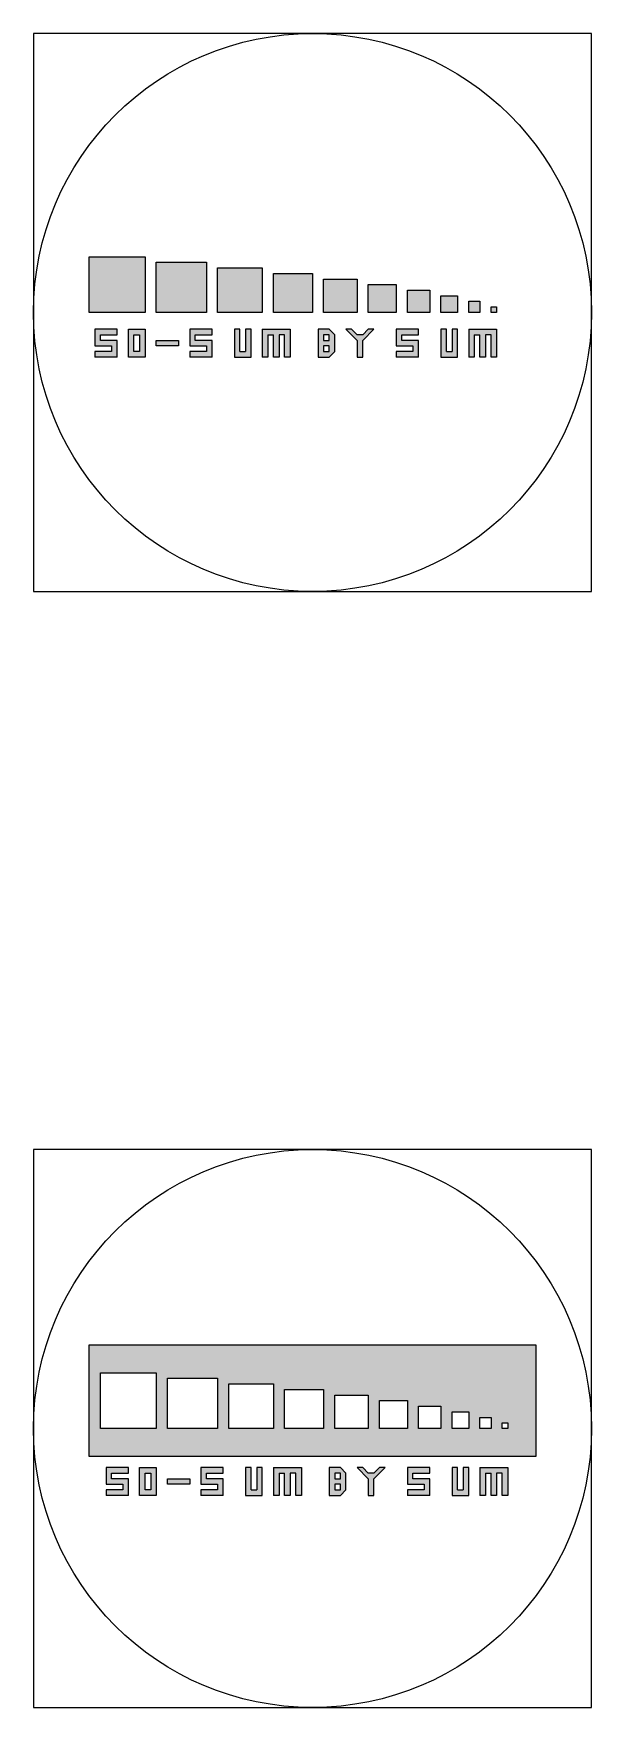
# Model space of a CAD drawing. Extents: x 0 to 4500, y 0 to 3500.
# Drawn here: x 2000 to 2500, y 0 to 1500 of the extents above; entities that cross this region are included whole.
import ezdxf

# ---------------------------------------------------------------- set-up
doc = ezdxf.new("R2010")
doc.units = 13
doc.layers.get('0').update_dxf_attribs({"linetype": 'CONTINUOUS'})
doc.layers.add('Box outlines', color=7, linetype='CONTINUOUS', lineweight=0)
doc.layers.add('Filled mask', color=4, linetype='CONTINUOUS', lineweight=0)

msp = doc.modelspace()

# ---------------------------------------------------------------- hatches: boundary and pattern name
at = {"layer": 'Filled mask', "linetype": 'CONTINUOUS'}
h = msp.add_hatch(color=256, dxfattribs=at)
edge = h.paths.add_edge_path()
edge.add_line((2050, 1300), (2100, 1300))
edge.add_line((2100, 1300), (2100, 1250))
edge.add_line((2100, 1250), (2050, 1250))
edge.add_line((2050, 1250), (2050, 1300))
edge.add_line((2110, 1295), (2155, 1295))
edge.add_line((2155, 1295), (2155, 1250))
edge.add_line((2155, 1250), (2110, 1250))
edge.add_line((2110, 1250), (2110, 1295))
edge.add_line((2165, 1290), (2205, 1290))
edge.add_line((2205, 1290), (2205, 1250))
edge.add_line((2205, 1250), (2165, 1250))
edge.add_line((2165, 1250), (2165, 1290))
edge.add_line((2215, 1285), (2250, 1285))
edge.add_line((2250, 1285), (2250, 1250))
edge.add_line((2250, 1250), (2215, 1250))
edge.add_line((2215, 1250), (2215, 1285))
edge.add_line((2260, 1280), (2290, 1280))
edge.add_line((2290, 1280), (2290, 1250))
edge.add_line((2290, 1250), (2260, 1250))
edge.add_line((2260, 1250), (2260, 1280))
edge.add_line((2300, 1275), (2325, 1275))
edge.add_line((2325, 1275), (2325, 1250))
edge.add_line((2325, 1250), (2300, 1250))
edge.add_line((2300, 1250), (2300, 1275))
edge.add_line((2335, 1270), (2355, 1270))
edge.add_line((2355, 1270), (2355, 1250))
edge.add_line((2355, 1250), (2335, 1250))
edge.add_line((2335, 1250), (2335, 1270))
edge.add_line((2365, 1265), (2380, 1265))
edge.add_line((2380, 1265), (2380, 1250))
edge.add_line((2380, 1250), (2365, 1250))
edge.add_line((2365, 1250), (2365, 1265))
edge.add_line((2390, 1260), (2400, 1260))
edge.add_line((2400, 1260), (2400, 1250))
edge.add_line((2400, 1250), (2390, 1250))
edge.add_line((2390, 1250), (2390, 1260))
edge.add_line((2410, 1255), (2415, 1255))
edge.add_line((2415, 1255), (2415, 1250))
edge.add_line((2415, 1250), (2410, 1250))
edge.add_line((2410, 1250), (2410, 1255))
at = {"layer": 'Filled mask'}
h = msp.add_hatch(color=256, dxfattribs=at)
edge = h.paths.add_edge_path()
edge.add_line((2075, 1210), (2055, 1210))
edge.add_line((2055, 1210), (2055, 1215))
edge.add_line((2055, 1215), (2070, 1215))
edge.add_line((2070, 1215), (2070, 1220))
edge.add_line((2070, 1220), (2055, 1220))
edge.add_line((2055, 1220), (2055, 1235))
edge.add_line((2055, 1235), (2075, 1235))
edge.add_line((2075, 1235), (2075, 1230))
edge.add_line((2075, 1230), (2060, 1230))
edge.add_line((2060, 1230), (2060, 1225))
edge.add_line((2060, 1225), (2075, 1225))
edge.add_line((2075, 1225), (2075, 1210))
edge.add_line((2180, 1235), (2180, 1235))
edge.add_line((2180, 1235), (2185, 1235))
edge.add_line((2185, 1235), (2185, 1215))
edge.add_line((2185, 1215), (2190, 1215))
edge.add_line((2190, 1215), (2190, 1235))
edge.add_line((2190, 1235), (2195, 1235))
edge.add_line((2195, 1235), (2195, 1210))
edge.add_line((2195, 1210), (2180, 1210))
edge.add_line((2180, 1210), (2180, 1235))
edge.add_line((2205, 1235), (2205, 1210))
edge.add_line((2205, 1210), (2210, 1210))
edge.add_line((2210, 1210), (2210, 1230))
edge.add_line((2210, 1230), (2215, 1230))
edge.add_line((2215, 1230), (2215, 1210))
edge.add_line((2215, 1210), (2220, 1210))
edge.add_line((2220, 1210), (2220, 1230))
edge.add_line((2220, 1230), (2225, 1230))
edge.add_line((2225, 1230), (2225, 1210))
edge.add_line((2225, 1210), (2230, 1210))
edge.add_line((2230, 1210), (2230, 1235))
edge.add_line((2230, 1235), (2205, 1235))
edge.add_line((2255, 1235), (2255, 1210))
edge.add_line((2255, 1210), (2265, 1210))
edge.add_line((2265, 1210), (2270, 1215))
edge.add_line((2270, 1215), (2270, 1230))
edge.add_line((2270, 1230), (2265, 1235))
edge.add_line((2265, 1235), (2255, 1235))
edge.add_line((2260, 1230), (2260, 1225))
edge.add_line((2260, 1225), (2265, 1225))
edge.add_line((2265, 1225), (2265, 1230))
edge.add_line((2265, 1230), (2260, 1230))
edge.add_line((2260, 1220), (2260, 1215))
edge.add_line((2260, 1215), (2265, 1215))
edge.add_line((2265, 1215), (2265, 1220))
edge.add_line((2265, 1220), (2260, 1220))
edge.add_line((2280, 1235), (2290, 1225))
edge.add_line((2290, 1225), (2290, 1210))
edge.add_line((2290, 1210), (2295, 1210))
edge.add_line((2295, 1210), (2295, 1225))
edge.add_line((2295, 1225), (2305, 1235))
edge.add_line((2305, 1235), (2300, 1235))
edge.add_line((2300, 1235), (2295, 1230))
edge.add_line((2295, 1230), (2290, 1230))
edge.add_line((2290, 1230), (2285, 1235))
edge.add_line((2285, 1235), (2280, 1235))
edge.add_line((2345, 1210), (2325, 1210))
edge.add_line((2325, 1210), (2325, 1215))
edge.add_line((2325, 1215), (2340, 1215))
edge.add_line((2340, 1215), (2340, 1220))
edge.add_line((2340, 1220), (2325, 1220))
edge.add_line((2325, 1220), (2325, 1235))
edge.add_line((2325, 1235), (2345, 1235))
edge.add_line((2345, 1235), (2345, 1230))
edge.add_line((2345, 1230), (2330, 1230))
edge.add_line((2330, 1230), (2330, 1225))
edge.add_line((2330, 1225), (2345, 1225))
edge.add_line((2345, 1225), (2345, 1210))
edge.add_line((2365, 1235), (2365, 1235))
edge.add_line((2365, 1235), (2370, 1235))
edge.add_line((2370, 1235), (2370, 1215))
edge.add_line((2370, 1215), (2375, 1215))
edge.add_line((2375, 1215), (2375, 1235))
edge.add_line((2375, 1235), (2380, 1235))
edge.add_line((2380, 1235), (2380, 1210))
edge.add_line((2380, 1210), (2365, 1210))
edge.add_line((2365, 1210), (2365, 1235))
edge.add_line((2390, 1235), (2390, 1210))
edge.add_line((2390, 1210), (2395, 1210))
edge.add_line((2395, 1210), (2395, 1230))
edge.add_line((2395, 1230), (2400, 1230))
edge.add_line((2400, 1230), (2400, 1210))
edge.add_line((2400, 1210), (2405, 1210))
edge.add_line((2405, 1210), (2405, 1230))
edge.add_line((2405, 1230), (2410, 1230))
edge.add_line((2410, 1230), (2410, 1210))
edge.add_line((2410, 1210), (2415, 1210))
edge.add_line((2415, 1210), (2415, 1235))
edge.add_line((2415, 1235), (2390, 1235))
edge.add_line((2085, 1235), (2100, 1235))
edge.add_line((2100, 1235), (2100, 1210))
edge.add_line((2100, 1210), (2085, 1210))
edge.add_line((2085, 1210), (2085, 1235))
edge.add_line((2090, 1230), (2095, 1230))
edge.add_line((2095, 1230), (2095, 1215))
edge.add_line((2095, 1215), (2090, 1215))
edge.add_line((2090, 1215), (2090, 1230))
edge.add_line((2110, 1225), (2130, 1225))
edge.add_line((2130, 1225), (2130, 1220))
edge.add_line((2130, 1220), (2110, 1220))
edge.add_line((2110, 1220), (2110, 1225))
edge.add_line((2160, 1210), (2140, 1210))
edge.add_line((2140, 1210), (2140, 1215))
edge.add_line((2140, 1215), (2155, 1215))
edge.add_line((2155, 1215), (2155, 1220))
edge.add_line((2155, 1220), (2140, 1220))
edge.add_line((2140, 1220), (2140, 1235))
edge.add_line((2140, 1235), (2160, 1235))
edge.add_line((2160, 1235), (2160, 1230))
edge.add_line((2160, 1230), (2145, 1230))
edge.add_line((2145, 1230), (2145, 1225))
edge.add_line((2145, 1225), (2160, 1225))
edge.add_line((2160, 1225), (2160, 1210))
at = {"layer": 'Filled mask', "linetype": 'CONTINUOUS'}
h = msp.add_hatch(color=256, dxfattribs=at)
edge = h.paths.add_edge_path()
edge.add_line((2060, 300), (2110, 300))
edge.add_line((2110, 300), (2110, 250))
edge.add_line((2110, 250), (2060, 250))
edge.add_line((2060, 250), (2060, 300))
edge.add_line((2120, 295), (2165, 295))
edge.add_line((2165, 295), (2165, 250))
edge.add_line((2165, 250), (2120, 250))
edge.add_line((2120, 250), (2120, 295))
edge.add_line((2175, 290), (2215, 290))
edge.add_line((2215, 290), (2215, 250))
edge.add_line((2215, 250), (2175, 250))
edge.add_line((2175, 250), (2175, 290))
edge.add_line((2225, 285), (2260, 285))
edge.add_line((2260, 285), (2260, 250))
edge.add_line((2260, 250), (2225, 250))
edge.add_line((2225, 250), (2225, 285))
edge.add_line((2270, 280), (2300, 280))
edge.add_line((2300, 280), (2300, 250))
edge.add_line((2300, 250), (2270, 250))
edge.add_line((2270, 250), (2270, 280))
edge.add_line((2310, 275), (2335, 275))
edge.add_line((2335, 275), (2335, 250))
edge.add_line((2335, 250), (2310, 250))
edge.add_line((2310, 250), (2310, 275))
edge.add_line((2345, 270), (2365, 270))
edge.add_line((2365, 270), (2365, 250))
edge.add_line((2365, 250), (2345, 250))
edge.add_line((2345, 250), (2345, 270))
edge.add_line((2375, 265), (2390, 265))
edge.add_line((2390, 265), (2390, 250))
edge.add_line((2390, 250), (2375, 250))
edge.add_line((2375, 250), (2375, 265))
edge.add_line((2050, 325), (2450, 325))
edge.add_line((2450, 325), (2450, 225))
edge.add_line((2450, 225), (2050, 225))
edge.add_line((2050, 225), (2050, 325))
edge.add_line((2400, 260), (2410, 260))
edge.add_line((2410, 260), (2410, 250))
edge.add_line((2410, 250), (2400, 250))
edge.add_line((2400, 250), (2400, 260))
edge.add_line((2420, 255), (2425, 255))
edge.add_line((2425, 255), (2425, 250))
edge.add_line((2425, 250), (2420, 250))
edge.add_line((2420, 250), (2420, 255))
at = {"layer": 'Filled mask'}
h = msp.add_hatch(color=256, dxfattribs=at)
edge = h.paths.add_edge_path()
edge.add_line((2085, 190), (2065, 190))
edge.add_line((2065, 190), (2065, 195))
edge.add_line((2065, 195), (2080, 195))
edge.add_line((2080, 195), (2080, 200))
edge.add_line((2080, 200), (2065, 200))
edge.add_line((2065, 200), (2065, 215))
edge.add_line((2065, 215), (2085, 215))
edge.add_line((2085, 215), (2085, 210))
edge.add_line((2085, 210), (2070, 210))
edge.add_line((2070, 210), (2070, 205))
edge.add_line((2070, 205), (2085, 205))
edge.add_line((2085, 205), (2085, 190))
edge.add_line((2190, 215), (2190, 215))
edge.add_line((2190, 215), (2195, 215))
edge.add_line((2195, 215), (2195, 195))
edge.add_line((2195, 195), (2200, 195))
edge.add_line((2200, 195), (2200, 215))
edge.add_line((2200, 215), (2205, 215))
edge.add_line((2205, 215), (2205, 190))
edge.add_line((2205, 190), (2190, 190))
edge.add_line((2190, 190), (2190, 215))
edge.add_line((2215, 215), (2215, 190))
edge.add_line((2215, 190), (2220, 190))
edge.add_line((2220, 190), (2220, 210))
edge.add_line((2220, 210), (2225, 210))
edge.add_line((2225, 210), (2225, 190))
edge.add_line((2225, 190), (2230, 190))
edge.add_line((2230, 190), (2230, 210))
edge.add_line((2230, 210), (2235, 210))
edge.add_line((2235, 210), (2235, 190))
edge.add_line((2235, 190), (2240, 190))
edge.add_line((2240, 190), (2240, 215))
edge.add_line((2240, 215), (2215, 215))
edge.add_line((2265, 215), (2265, 190))
edge.add_line((2265, 190), (2275, 190))
edge.add_line((2275, 190), (2280, 195))
edge.add_line((2280, 195), (2280, 210))
edge.add_line((2280, 210), (2275, 215))
edge.add_line((2275, 215), (2265, 215))
edge.add_line((2270, 210), (2270, 205))
edge.add_line((2270, 205), (2275, 205))
edge.add_line((2275, 205), (2275, 210))
edge.add_line((2275, 210), (2270, 210))
edge.add_line((2270, 200), (2270, 195))
edge.add_line((2270, 195), (2275, 195))
edge.add_line((2275, 195), (2275, 200))
edge.add_line((2275, 200), (2270, 200))
edge.add_line((2290, 215), (2300, 205))
edge.add_line((2300, 205), (2300, 190))
edge.add_line((2300, 190), (2305, 190))
edge.add_line((2305, 190), (2305, 205))
edge.add_line((2305, 205), (2315, 215))
edge.add_line((2315, 215), (2310, 215))
edge.add_line((2310, 215), (2305, 210))
edge.add_line((2305, 210), (2300, 210))
edge.add_line((2300, 210), (2295, 215))
edge.add_line((2295, 215), (2290, 215))
edge.add_line((2355, 190), (2335, 190))
edge.add_line((2335, 190), (2335, 195))
edge.add_line((2335, 195), (2350, 195))
edge.add_line((2350, 195), (2350, 200))
edge.add_line((2350, 200), (2335, 200))
edge.add_line((2335, 200), (2335, 215))
edge.add_line((2335, 215), (2355, 215))
edge.add_line((2355, 215), (2355, 210))
edge.add_line((2355, 210), (2340, 210))
edge.add_line((2340, 210), (2340, 205))
edge.add_line((2340, 205), (2355, 205))
edge.add_line((2355, 205), (2355, 190))
edge.add_line((2375, 215), (2375, 215))
edge.add_line((2375, 215), (2380, 215))
edge.add_line((2380, 215), (2380, 195))
edge.add_line((2380, 195), (2385, 195))
edge.add_line((2385, 195), (2385, 215))
edge.add_line((2385, 215), (2390, 215))
edge.add_line((2390, 215), (2390, 190))
edge.add_line((2390, 190), (2375, 190))
edge.add_line((2375, 190), (2375, 215))
edge.add_line((2400, 215), (2400, 190))
edge.add_line((2400, 190), (2405, 190))
edge.add_line((2405, 190), (2405, 210))
edge.add_line((2405, 210), (2410, 210))
edge.add_line((2410, 210), (2410, 190))
edge.add_line((2410, 190), (2415, 190))
edge.add_line((2415, 190), (2415, 210))
edge.add_line((2415, 210), (2420, 210))
edge.add_line((2420, 210), (2420, 190))
edge.add_line((2420, 190), (2425, 190))
edge.add_line((2425, 190), (2425, 215))
edge.add_line((2425, 215), (2400, 215))
edge.add_line((2095, 215), (2110, 215))
edge.add_line((2110, 215), (2110, 190))
edge.add_line((2110, 190), (2095, 190))
edge.add_line((2095, 190), (2095, 215))
edge.add_line((2100, 210), (2105, 210))
edge.add_line((2105, 210), (2105, 195))
edge.add_line((2105, 195), (2100, 195))
edge.add_line((2100, 195), (2100, 210))
edge.add_line((2120, 205), (2140, 205))
edge.add_line((2140, 205), (2140, 200))
edge.add_line((2140, 200), (2120, 200))
edge.add_line((2120, 200), (2120, 205))
edge.add_line((2170, 190), (2150, 190))
edge.add_line((2150, 190), (2150, 195))
edge.add_line((2150, 195), (2165, 195))
edge.add_line((2165, 195), (2165, 200))
edge.add_line((2165, 200), (2150, 200))
edge.add_line((2150, 200), (2150, 215))
edge.add_line((2150, 215), (2170, 215))
edge.add_line((2170, 215), (2170, 210))
edge.add_line((2170, 210), (2155, 210))
edge.add_line((2155, 210), (2155, 205))
edge.add_line((2155, 205), (2170, 205))
edge.add_line((2170, 205), (2170, 190))

# ---------------------------------------------------------------- linework, layer by layer
at = {"linetype": 'CONTINUOUS'}
for p, q in [((2000, 1500), (2000, 1000)), ((2500, 1500), (2000, 1500)), ((2500, 1000), (2500, 1500)), ((2050, 1300), (2100, 1300)), ((2050, 1250), (2050, 1300)), ((2100, 1300), (2100, 1250)), ((2110, 1295), (2155, 1295)), ((2110, 1250), (2110, 1295)), ((2155, 1295), (2155, 1250)), ((2165, 1290), (2205, 1290)), ((2165, 1250), (2165, 1290)), ((2205, 1290), (2205, 1250)), ((2215, 1285), (2250, 1285)), ((2215, 1250), (2215, 1285)), ((2250, 1285), (2250, 1250)), ((2260, 1280), (2290, 1280)), ((2260, 1250), (2260, 1280)), ((2290, 1280), (2290, 1250)), ((2300, 1275), (2325, 1275)), ((2300, 1250), (2300, 1275)), ((2325, 1275), (2325, 1250)), ((2335, 1270), (2355, 1270)), ((2335, 1250), (2335, 1270)), ((2355, 1270), (2355, 1250)), ((2365, 1265), (2380, 1265)), ((2365, 1250), (2365, 1265)), ((2380, 1265), (2380, 1250)), ((2390, 1260), (2400, 1260)), ((2390, 1250), (2390, 1260)), ((2400, 1260), (2400, 1250)), ((2100, 1250), (2050, 1250)), ((2155, 1250), (2110, 1250)), ((2205, 1250), (2165, 1250)), ((2250, 1250), (2215, 1250)), ((2290, 1250), (2260, 1250)), ((2325, 1250), (2300, 1250)), ((2355, 1250), (2335, 1250)), ((2380, 1250), (2365, 1250)), ((2400, 1250), (2390, 1250)), ((2410, 1255), (2415, 1255)), ((2410, 1250), (2410, 1255)), ((2415, 1250), (2410, 1250)), ((2415, 1255), (2415, 1250)), ((2000, 1000), (2500, 1000)), ((2000, 500), (2000, 0)), ((2500, 500), (2000, 500)), ((2500, 0), (2500, 500)), ((2050, 325), (2450, 325)), ((2050, 225), (2050, 325)), ((2450, 325), (2450, 225)), ((2060, 300), (2110, 300)), ((2060, 250), (2060, 300)), ((2110, 300), (2110, 250)), ((2120, 295), (2165, 295)), ((2120, 250), (2120, 295)), ((2165, 295), (2165, 250)), ((2175, 290), (2215, 290)), ((2175, 250), (2175, 290)), ((2215, 290), (2215, 250)), ((2225, 285), (2260, 285)), ((2225, 250), (2225, 285)), ((2260, 285), (2260, 250)), ((2270, 280), (2300, 280)), ((2270, 250), (2270, 280)), ((2300, 280), (2300, 250)), ((2310, 275), (2335, 275)), ((2310, 250), (2310, 275)), ((2335, 275), (2335, 250)), ((2345, 270), (2365, 270)), ((2345, 250), (2345, 270)), ((2365, 270), (2365, 250)), ((2375, 265), (2390, 265)), ((2375, 250), (2375, 265)), ((2390, 265), (2390, 250)), ((2400, 260), (2410, 260)), ((2400, 250), (2400, 260)), ((2410, 260), (2410, 250)), ((2420, 255), (2425, 255)), ((2420, 250), (2420, 255)), ((2425, 255), (2425, 250)), ((2110, 250), (2060, 250)), ((2165, 250), (2120, 250)), ((2215, 250), (2175, 250)), ((2260, 250), (2225, 250)), ((2300, 250), (2270, 250)), ((2335, 250), (2310, 250)), ((2365, 250), (2345, 250)), ((2390, 250), (2375, 250)), ((2410, 250), (2400, 250)), ((2425, 250), (2420, 250)), ((2450, 225), (2050, 225)), ((2000, 0), (2500, 0))]:
    msp.add_line(p, q, dxfattribs=at)
for p, q in [((2075, 1235), (2055, 1235)), ((2055, 1235), (2055, 1220)), ((2060, 1225), (2060, 1230)), ((2060, 1230), (2075, 1230)), ((2075, 1230), (2075, 1235)), ((2085, 1235), (2100, 1235)), ((2085, 1210), (2085, 1235)), ((2090, 1230), (2095, 1230)), ((2090, 1215), (2090, 1230)), ((2095, 1230), (2095, 1215)), ((2100, 1235), (2100, 1210)), ((2160, 1235), (2140, 1235)), ((2140, 1235), (2140, 1220)), ((2145, 1225), (2145, 1230)), ((2145, 1230), (2160, 1230)), ((2160, 1230), (2160, 1235)), ((2180, 1235), (2180, 1235)), ((2185, 1235), (2180, 1235)), ((2180, 1235), (2180, 1210)), ((2185, 1215), (2185, 1235)), ((2195, 1235), (2190, 1235)), ((2190, 1235), (2190, 1215)), ((2195, 1210), (2195, 1235)), ((2205, 1235), (2205, 1210)), ((2205, 1235), (2230, 1235)), ((2210, 1230), (2210, 1210)), ((2210, 1230), (2215, 1230)), ((2215, 1210), (2215, 1230)), ((2220, 1230), (2220, 1210)), ((2225, 1230), (2220, 1230)), ((2225, 1210), (2225, 1230)), ((2230, 1235), (2230, 1210)), ((2255, 1235), (2255, 1210)), ((2265, 1235), (2255, 1235)), ((2260, 1230), (2260, 1225)), ((2265, 1230), (2260, 1230)), ((2270, 1230), (2265, 1235)), ((2265, 1225), (2265, 1230)), ((2270, 1215), (2270, 1230)), ((2280, 1235), (2290, 1225)), ((2285, 1235), (2280, 1235)), ((2290, 1230), (2285, 1235)), ((2295, 1230), (2290, 1230)), ((2295, 1225), (2305, 1235)), ((2300, 1235), (2295, 1230)), ((2305, 1235), (2300, 1235)), ((2345, 1235), (2325, 1235)), ((2325, 1235), (2325, 1220)), ((2330, 1225), (2330, 1230)), ((2330, 1230), (2345, 1230)), ((2345, 1230), (2345, 1235)), ((2365, 1235), (2365, 1235)), ((2370, 1235), (2365, 1235)), ((2365, 1235), (2365, 1210)), ((2370, 1215), (2370, 1235)), ((2380, 1235), (2375, 1235)), ((2375, 1235), (2375, 1215)), ((2380, 1210), (2380, 1235)), ((2390, 1235), (2390, 1210)), ((2390, 1235), (2415, 1235)), ((2395, 1230), (2395, 1210)), ((2395, 1230), (2400, 1230)), ((2400, 1210), (2400, 1230)), ((2405, 1230), (2405, 1210)), ((2410, 1230), (2405, 1230)), ((2410, 1210), (2410, 1230)), ((2415, 1235), (2415, 1210)), ((2055, 1220), (2070, 1220)), ((2070, 1215), (2055, 1215)), ((2055, 1215), (2055, 1210)), ((2075, 1225), (2060, 1225)), ((2070, 1220), (2070, 1215)), ((2075, 1210), (2075, 1225)), ((2095, 1215), (2090, 1215)), ((2110, 1225), (2130, 1225)), ((2110, 1220), (2110, 1225)), ((2130, 1220), (2110, 1220)), ((2130, 1225), (2130, 1220)), ((2140, 1220), (2155, 1220)), ((2155, 1215), (2140, 1215)), ((2140, 1215), (2140, 1210)), ((2160, 1225), (2145, 1225)), ((2155, 1220), (2155, 1215)), ((2160, 1210), (2160, 1225)), ((2185, 1215), (2190, 1215)), ((2260, 1225), (2265, 1225)), ((2260, 1220), (2260, 1215)), ((2265, 1220), (2260, 1220)), ((2260, 1215), (2265, 1215)), ((2265, 1215), (2265, 1220)), ((2265, 1210), (2270, 1215)), ((2290, 1225), (2290, 1210)), ((2295, 1210), (2295, 1225)), ((2325, 1220), (2340, 1220)), ((2340, 1215), (2325, 1215)), ((2325, 1215), (2325, 1210)), ((2345, 1225), (2330, 1225)), ((2340, 1220), (2340, 1215)), ((2345, 1210), (2345, 1225)), ((2370, 1215), (2375, 1215)), ((2075, 1210), (2055, 1210)), ((2100, 1210), (2085, 1210)), ((2160, 1210), (2140, 1210)), ((2180, 1210), (2195, 1210)), ((2210, 1210), (2205, 1210)), ((2220, 1210), (2215, 1210)), ((2230, 1210), (2225, 1210)), ((2255, 1210), (2265, 1210)), ((2290, 1210), (2295, 1210)), ((2345, 1210), (2325, 1210)), ((2365, 1210), (2380, 1210)), ((2395, 1210), (2390, 1210)), ((2405, 1210), (2400, 1210)), ((2415, 1210), (2410, 1210)), ((2085, 215), (2065, 215)), ((2065, 215), (2065, 200)), ((2070, 205), (2070, 210)), ((2070, 210), (2085, 210)), ((2085, 210), (2085, 215)), ((2095, 215), (2110, 215)), ((2095, 190), (2095, 215)), ((2100, 210), (2105, 210)), ((2100, 195), (2100, 210)), ((2105, 210), (2105, 195)), ((2110, 215), (2110, 190)), ((2170, 215), (2150, 215)), ((2150, 215), (2150, 200)), ((2155, 205), (2155, 210)), ((2155, 210), (2170, 210)), ((2170, 210), (2170, 215)), ((2190, 215), (2190, 215)), ((2195, 215), (2190, 215)), ((2190, 215), (2190, 190)), ((2195, 195), (2195, 215)), ((2205, 215), (2200, 215)), ((2200, 215), (2200, 195)), ((2205, 190), (2205, 215)), ((2215, 215), (2215, 190)), ((2215, 215), (2240, 215)), ((2220, 210), (2220, 190)), ((2220, 210), (2225, 210)), ((2225, 190), (2225, 210)), ((2230, 210), (2230, 190)), ((2235, 210), (2230, 210)), ((2235, 190), (2235, 210)), ((2240, 215), (2240, 190)), ((2265, 215), (2265, 190)), ((2275, 215), (2265, 215)), ((2270, 210), (2270, 205)), ((2275, 210), (2270, 210)), ((2280, 210), (2275, 215)), ((2275, 205), (2275, 210)), ((2280, 195), (2280, 210)), ((2290, 215), (2300, 205)), ((2295, 215), (2290, 215)), ((2300, 210), (2295, 215)), ((2305, 210), (2300, 210)), ((2305, 205), (2315, 215)), ((2310, 215), (2305, 210)), ((2315, 215), (2310, 215)), ((2355, 215), (2335, 215)), ((2335, 215), (2335, 200)), ((2340, 205), (2340, 210)), ((2340, 210), (2355, 210)), ((2355, 210), (2355, 215)), ((2375, 215), (2375, 215)), ((2380, 215), (2375, 215)), ((2375, 215), (2375, 190)), ((2380, 195), (2380, 215)), ((2390, 215), (2385, 215)), ((2385, 215), (2385, 195)), ((2390, 190), (2390, 215)), ((2400, 215), (2400, 190)), ((2400, 215), (2425, 215)), ((2405, 210), (2405, 190)), ((2405, 210), (2410, 210)), ((2410, 190), (2410, 210)), ((2415, 210), (2415, 190)), ((2420, 210), (2415, 210)), ((2420, 190), (2420, 210)), ((2425, 215), (2425, 190)), ((2065, 200), (2080, 200)), ((2080, 195), (2065, 195)), ((2065, 195), (2065, 190)), ((2085, 205), (2070, 205)), ((2080, 200), (2080, 195)), ((2085, 190), (2085, 205)), ((2105, 195), (2100, 195)), ((2120, 205), (2140, 205)), ((2120, 200), (2120, 205)), ((2140, 200), (2120, 200)), ((2140, 205), (2140, 200)), ((2150, 200), (2165, 200)), ((2165, 195), (2150, 195)), ((2150, 195), (2150, 190)), ((2170, 205), (2155, 205)), ((2165, 200), (2165, 195)), ((2170, 190), (2170, 205)), ((2195, 195), (2200, 195)), ((2270, 205), (2275, 205)), ((2270, 200), (2270, 195)), ((2275, 200), (2270, 200)), ((2270, 195), (2275, 195)), ((2275, 195), (2275, 200)), ((2275, 190), (2280, 195)), ((2300, 205), (2300, 190)), ((2305, 190), (2305, 205)), ((2335, 200), (2350, 200)), ((2350, 195), (2335, 195)), ((2335, 195), (2335, 190)), ((2355, 205), (2340, 205)), ((2350, 200), (2350, 195)), ((2355, 190), (2355, 205)), ((2380, 195), (2385, 195)), ((2085, 190), (2065, 190)), ((2110, 190), (2095, 190)), ((2170, 190), (2150, 190)), ((2190, 190), (2205, 190)), ((2220, 190), (2215, 190)), ((2230, 190), (2225, 190)), ((2240, 190), (2235, 190)), ((2265, 190), (2275, 190)), ((2300, 190), (2305, 190)), ((2355, 190), (2335, 190)), ((2375, 190), (2390, 190)), ((2405, 190), (2400, 190)), ((2415, 190), (2410, 190)), ((2425, 190), (2420, 190))]:
    msp.add_line(p, q)
for centre in [(2250, 1250), (2250, 250)]:
    msp.add_circle(centre, 250, dxfattribs=at)
at = {"layer": 'Box outlines', "linetype": 'CONTINUOUS'}
for p, q in [((2000, 1500), (2500, 1500)), ((2000, 1000), (2000, 1500)), ((2500, 1500), (2500, 1000)), ((2500, 1000), (2000, 1000)), ((2000, 500), (2500, 500)), ((2000, 0), (2000, 500)), ((2500, 500), (2500, 0)), ((2500, 0), (2000, 0))]:
    msp.add_line(p, q, dxfattribs=at)

doc.saveas('drawing.dxf')
